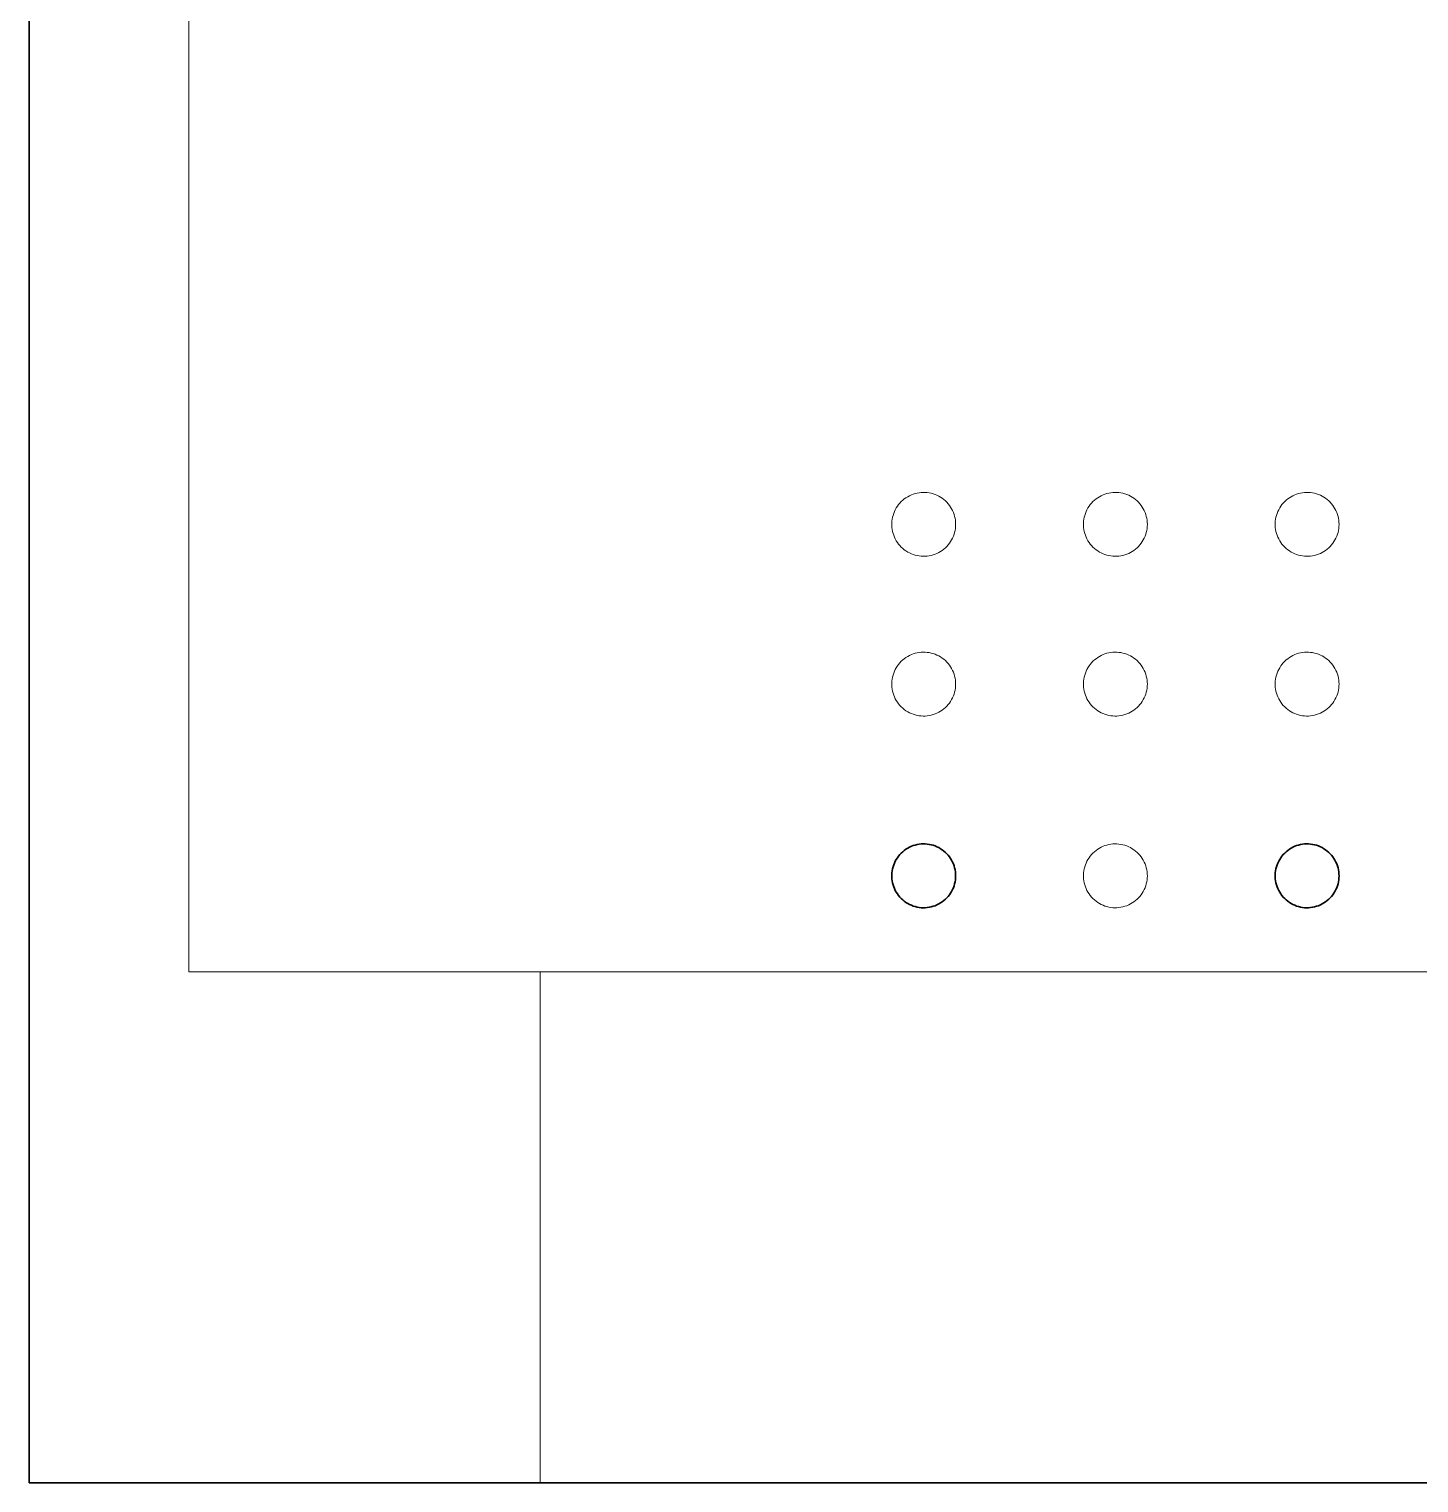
# Paper-space layout 'Sample Network Drawing - A1 Sheet' of a CAD drawing. Extents: x 49 to 806, y 22 to 564.
# Drawn here: x 719.286 to 722.905, y 303.493 to 307.278 of the extents above; entities that cross this region are included whole.
import ezdxf

# ---------------------------------------------------------------- set-up
doc = ezdxf.new("R2010")
doc.units = 0
doc.layers.add('N-EQPM', color=4, linetype='Continuous', lineweight=25)

psp = doc.layouts.new('Sample Network Drawing - A1 Sheet')

# ---------------------------------------------------------------- linework, layer by layer
at = {"layer": 'N-EQPM', "lineweight": 30}
for p, q in [((719.2859, 318.6341), (719.2859, 303.4929)), ((719.2859, 318.6341), (719.2859, 303.4929)), ((719.2859, 303.4929), (726.5237, 303.4929)), ((719.2859, 303.4929), (726.5237, 303.4929))]:
    psp.add_line(p, q, dxfattribs=at)
at = {"layer": 'N-EQPM', "lineweight": 0}
for points in [[(725.4422, 310.8972), (719.7019, 310.8972), (719.7019, 304.824), (725.4422, 304.824), (725.4422, 310.8972)], [(721.6985, 305.9887), (721.6984, 305.994), (721.6979, 305.9993), (721.697, 306.0045), (721.6959, 306.0096), (721.6944, 306.0147), (721.6926, 306.0197), (721.6904, 306.0245), (721.688, 306.0292), (721.6853, 306.0337), (721.6823, 306.0381), (721.6791, 306.0422), (721.6755, 306.0462), (721.6718, 306.0499), (721.6678, 306.0533), (721.6636, 306.0565), (721.6592, 306.0594), (721.6546, 306.0621), (721.6499, 306.0644), (721.645, 306.0665), (721.64, 306.0682), (721.6349, 306.0696), (721.6298, 306.0707), (721.6246, 306.0714), (721.6193, 306.0718), (721.614, 306.0719), (721.6087, 306.0717), (721.6035, 306.0711), (721.5983, 306.0702), (721.5932, 306.0689), (721.5881, 306.0674), (721.5832, 306.0655), (721.5784, 306.0633), (721.5737, 306.0608), (721.5692, 306.058), (721.5649, 306.055), (721.5609, 306.0516), (721.557, 306.048), (721.5533, 306.0442), (721.5499, 306.0402), (721.5468, 306.0359), (721.544, 306.0315), (721.5414, 306.0269), (721.5391, 306.0221), (721.5372, 306.0172), (721.5355, 306.0122), (721.5342, 306.0071), (721.5332, 306.0019), (721.5325, 305.9967), (721.5322, 305.9914), (721.5322, 305.9861), (721.5325, 305.9808), (721.5332, 305.9756), (721.5342, 305.9704), (721.5355, 305.9653), (721.5372, 305.9603), (721.5391, 305.9554), (721.5414, 305.9506), (721.544, 305.946), (721.5468, 305.9416), (721.5499, 305.9373), (721.5533, 305.9333), (721.557, 305.9295), (721.5609, 305.9259), (721.5649, 305.9225), (721.5692, 305.9195), (721.5737, 305.9167), (721.5784, 305.9142), (721.5832, 305.912), (721.5881, 305.9101), (721.5932, 305.9086), (721.5983, 305.9073), (721.6035, 305.9064), (721.6087, 305.9058), (721.614, 305.9056), (721.6193, 305.9056), (721.6246, 305.9061), (721.6298, 305.9068), (721.6349, 305.9079), (721.64, 305.9093), (721.645, 305.911), (721.6499, 305.9131), (721.6546, 305.9154), (721.6592, 305.9181), (721.6636, 305.921), (721.6678, 305.9242), (721.6718, 305.9276), (721.6755, 305.9313), (721.6791, 305.9353), (721.6823, 305.9394), (721.6853, 305.9438), (721.688, 305.9483), (721.6904, 305.953), (721.6926, 305.9578), (721.6944, 305.9628), (721.6959, 305.9679), (721.697, 305.973), (721.6979, 305.9782), (721.6984, 305.9835), (721.6985, 305.9887)], [(721.6985, 305.9887), (721.6984, 305.994), (721.6979, 305.9993), (721.697, 306.0045), (721.6959, 306.0096), (721.6944, 306.0147), (721.6926, 306.0197), (721.6904, 306.0245), (721.688, 306.0292), (721.6853, 306.0337), (721.6823, 306.0381), (721.6791, 306.0422), (721.6755, 306.0462), (721.6718, 306.0499), (721.6678, 306.0533), (721.6636, 306.0565), (721.6592, 306.0594), (721.6546, 306.0621), (721.6499, 306.0644), (721.645, 306.0665), (721.64, 306.0682), (721.6349, 306.0696), (721.6298, 306.0707), (721.6246, 306.0714), (721.6193, 306.0718), (721.614, 306.0719), (721.6087, 306.0717), (721.6035, 306.0711), (721.5983, 306.0702), (721.5932, 306.0689), (721.5881, 306.0674), (721.5832, 306.0655), (721.5784, 306.0633), (721.5737, 306.0608), (721.5692, 306.058), (721.5649, 306.055), (721.5609, 306.0516), (721.557, 306.048), (721.5533, 306.0442), (721.5499, 306.0402), (721.5468, 306.0359), (721.544, 306.0315), (721.5414, 306.0269), (721.5391, 306.0221), (721.5372, 306.0172), (721.5355, 306.0122), (721.5342, 306.0071), (721.5332, 306.0019), (721.5325, 305.9967), (721.5322, 305.9914), (721.5322, 305.9861), (721.5325, 305.9808), (721.5332, 305.9756), (721.5342, 305.9704), (721.5355, 305.9653), (721.5372, 305.9603), (721.5391, 305.9554), (721.5414, 305.9506), (721.544, 305.946), (721.5468, 305.9416), (721.5499, 305.9373), (721.5533, 305.9333), (721.557, 305.9295), (721.5609, 305.9259), (721.5649, 305.9225), (721.5692, 305.9195), (721.5737, 305.9167), (721.5784, 305.9142), (721.5832, 305.912), (721.5881, 305.9101), (721.5932, 305.9086), (721.5983, 305.9073), (721.6035, 305.9064), (721.6087, 305.9058), (721.614, 305.9056), (721.6193, 305.9056), (721.6246, 305.9061), (721.6298, 305.9068), (721.6349, 305.9079), (721.64, 305.9093), (721.645, 305.911), (721.6499, 305.9131), (721.6546, 305.9154), (721.6592, 305.9181), (721.6636, 305.921), (721.6678, 305.9242), (721.6718, 305.9276), (721.6755, 305.9313), (721.6791, 305.9353), (721.6823, 305.9394), (721.6853, 305.9438), (721.688, 305.9483), (721.6904, 305.953), (721.6926, 305.9578), (721.6944, 305.9628), (721.6959, 305.9679), (721.697, 305.973), (721.6979, 305.9782), (721.6984, 305.9835), (721.6985, 305.9887)], [(722.1977, 305.9887), (722.1975, 305.994), (722.197, 305.9993), (722.1962, 306.0045), (722.195, 306.0096), (722.1935, 306.0147), (722.1917, 306.0197), (722.1896, 306.0245), (722.1872, 306.0292), (722.1845, 306.0337), (722.1815, 306.0381), (722.1782, 306.0422), (722.1747, 306.0462), (722.1709, 306.0499), (722.1669, 306.0533), (722.1627, 306.0565), (722.1584, 306.0594), (722.1538, 306.0621), (722.1491, 306.0644), (722.1442, 306.0665), (722.1392, 306.0682), (722.1341, 306.0696), (722.1289, 306.0707), (722.1237, 306.0714), (722.1184, 306.0718), (722.1132, 306.0719), (722.1079, 306.0717), (722.1027, 306.0711), (722.0975, 306.0702), (722.0923, 306.0689), (722.0873, 306.0674), (722.0823, 306.0655), (722.0775, 306.0633), (722.0729, 306.0608), (722.0684, 306.058), (722.0641, 306.055), (722.06, 306.0516), (722.0561, 306.048), (722.0525, 306.0442), (722.0491, 306.0402), (722.046, 306.0359), (722.0431, 306.0315), (722.0405, 306.0269), (722.0383, 306.0221), (722.0363, 306.0172), (722.0347, 306.0122), (722.0333, 306.0071), (722.0323, 306.0019), (722.0317, 305.9967), (722.0313, 305.9914), (722.0313, 305.9861), (722.0317, 305.9808), (722.0323, 305.9756), (722.0333, 305.9704), (722.0347, 305.9653), (722.0363, 305.9603), (722.0383, 305.9554), (722.0405, 305.9506), (722.0431, 305.946), (722.046, 305.9416), (722.0491, 305.9373), (722.0525, 305.9333), (722.0561, 305.9295), (722.06, 305.9259), (722.0641, 305.9225), (722.0684, 305.9195), (722.0729, 305.9167), (722.0775, 305.9142), (722.0823, 305.912), (722.0873, 305.9101), (722.0923, 305.9086), (722.0975, 305.9073), (722.1027, 305.9064), (722.1079, 305.9058), (722.1132, 305.9056), (722.1184, 305.9056), (722.1237, 305.9061), (722.1289, 305.9068), (722.1341, 305.9079), (722.1392, 305.9093), (722.1442, 305.911), (722.1491, 305.9131), (722.1538, 305.9154), (722.1584, 305.9181), (722.1627, 305.921), (722.1669, 305.9242), (722.1709, 305.9276), (722.1747, 305.9313), (722.1782, 305.9353), (722.1815, 305.9394), (722.1845, 305.9438), (722.1872, 305.9483), (722.1896, 305.953), (722.1917, 305.9578), (722.1935, 305.9628), (722.195, 305.9679), (722.1962, 305.973), (722.197, 305.9782), (722.1975, 305.9835), (722.1977, 305.9887)], [(722.1977, 305.9887), (722.1975, 305.994), (722.197, 305.9993), (722.1962, 306.0045), (722.195, 306.0096), (722.1935, 306.0147), (722.1917, 306.0197), (722.1896, 306.0245), (722.1872, 306.0292), (722.1845, 306.0337), (722.1815, 306.0381), (722.1782, 306.0422), (722.1747, 306.0462), (722.1709, 306.0499), (722.1669, 306.0533), (722.1627, 306.0565), (722.1584, 306.0594), (722.1538, 306.0621), (722.1491, 306.0644), (722.1442, 306.0665), (722.1392, 306.0682), (722.1341, 306.0696), (722.1289, 306.0707), (722.1237, 306.0714), (722.1184, 306.0718), (722.1132, 306.0719), (722.1079, 306.0717), (722.1027, 306.0711), (722.0975, 306.0702), (722.0923, 306.0689), (722.0873, 306.0674), (722.0823, 306.0655), (722.0775, 306.0633), (722.0729, 306.0608), (722.0684, 306.058), (722.0641, 306.055), (722.06, 306.0516), (722.0561, 306.048), (722.0525, 306.0442), (722.0491, 306.0402), (722.046, 306.0359), (722.0431, 306.0315), (722.0405, 306.0269), (722.0383, 306.0221), (722.0363, 306.0172), (722.0347, 306.0122), (722.0333, 306.0071), (722.0323, 306.0019), (722.0317, 305.9967), (722.0313, 305.9914), (722.0313, 305.9861), (722.0317, 305.9808), (722.0323, 305.9756), (722.0333, 305.9704), (722.0347, 305.9653), (722.0363, 305.9603), (722.0383, 305.9554), (722.0405, 305.9506), (722.0431, 305.946), (722.046, 305.9416), (722.0491, 305.9373), (722.0525, 305.9333), (722.0561, 305.9295), (722.06, 305.9259), (722.0641, 305.9225), (722.0684, 305.9195), (722.0729, 305.9167), (722.0775, 305.9142), (722.0823, 305.912), (722.0873, 305.9101), (722.0923, 305.9086), (722.0975, 305.9073), (722.1027, 305.9064), (722.1079, 305.9058), (722.1132, 305.9056), (722.1184, 305.9056), (722.1237, 305.9061), (722.1289, 305.9068), (722.1341, 305.9079), (722.1392, 305.9093), (722.1442, 305.911), (722.1491, 305.9131), (722.1538, 305.9154), (722.1584, 305.9181), (722.1627, 305.921), (722.1669, 305.9242), (722.1709, 305.9276), (722.1747, 305.9313), (722.1782, 305.9353), (722.1815, 305.9394), (722.1845, 305.9438), (722.1872, 305.9483), (722.1896, 305.953), (722.1917, 305.9578), (722.1935, 305.9628), (722.195, 305.9679), (722.1962, 305.973), (722.197, 305.9782), (722.1975, 305.9835), (722.1977, 305.9887)], [(722.6968, 305.9887), (722.6967, 305.994), (722.6962, 305.9993), (722.6953, 306.0045), (722.6942, 306.0096), (722.6927, 306.0147), (722.6909, 306.0197), (722.6888, 306.0245), (722.6863, 306.0292), (722.6836, 306.0337), (722.6806, 306.0381), (722.6774, 306.0422), (722.6739, 306.0462), (722.6701, 306.0499), (722.6661, 306.0533), (722.6619, 306.0565), (722.6575, 306.0594), (722.6529, 306.0621), (722.6482, 306.0644), (722.6433, 306.0665), (722.6384, 306.0682), (722.6333, 306.0696), (722.6281, 306.0707), (722.6229, 306.0714), (722.6176, 306.0718), (722.6123, 306.0719), (722.6071, 306.0717), (722.6018, 306.0711), (722.5966, 306.0702), (722.5915, 306.0689), (722.5864, 306.0674), (722.5815, 306.0655), (722.5767, 306.0633), (722.5721, 306.0608), (722.5676, 306.058), (722.5633, 306.055), (722.5592, 306.0516), (722.5553, 306.048), (722.5516, 306.0442), (722.5483, 306.0402), (722.5451, 306.0359), (722.5423, 306.0315), (722.5397, 306.0269), (722.5374, 306.0221), (722.5355, 306.0172), (722.5338, 306.0122), (722.5325, 306.0071), (722.5315, 306.0019), (722.5308, 305.9967), (722.5305, 305.9914), (722.5305, 305.9861), (722.5308, 305.9808), (722.5315, 305.9756), (722.5325, 305.9704), (722.5338, 305.9653), (722.5355, 305.9603), (722.5374, 305.9554), (722.5397, 305.9506), (722.5423, 305.946), (722.5451, 305.9416), (722.5483, 305.9373), (722.5516, 305.9333), (722.5553, 305.9295), (722.5592, 305.9259), (722.5633, 305.9225), (722.5676, 305.9195), (722.5721, 305.9167), (722.5767, 305.9142), (722.5815, 305.912), (722.5864, 305.9101), (722.5915, 305.9086), (722.5966, 305.9073), (722.6018, 305.9064), (722.6071, 305.9058), (722.6123, 305.9056), (722.6176, 305.9056), (722.6229, 305.9061), (722.6281, 305.9068), (722.6333, 305.9079), (722.6384, 305.9093), (722.6433, 305.911), (722.6482, 305.9131), (722.6529, 305.9154), (722.6575, 305.9181), (722.6619, 305.921), (722.6661, 305.9242), (722.6701, 305.9276), (722.6739, 305.9313), (722.6774, 305.9353), (722.6806, 305.9394), (722.6836, 305.9438), (722.6863, 305.9483), (722.6888, 305.953), (722.6909, 305.9578), (722.6927, 305.9628), (722.6942, 305.9679), (722.6953, 305.973), (722.6962, 305.9782), (722.6967, 305.9835), (722.6968, 305.9887)], [(722.6968, 305.9887), (722.6967, 305.994), (722.6962, 305.9993), (722.6953, 306.0045), (722.6942, 306.0096), (722.6927, 306.0147), (722.6909, 306.0197), (722.6888, 306.0245), (722.6863, 306.0292), (722.6836, 306.0337), (722.6806, 306.0381), (722.6774, 306.0422), (722.6739, 306.0462), (722.6701, 306.0499), (722.6661, 306.0533), (722.6619, 306.0565), (722.6575, 306.0594), (722.6529, 306.0621), (722.6482, 306.0644), (722.6433, 306.0665), (722.6384, 306.0682), (722.6333, 306.0696), (722.6281, 306.0707), (722.6229, 306.0714), (722.6176, 306.0718), (722.6123, 306.0719), (722.6071, 306.0717), (722.6018, 306.0711), (722.5966, 306.0702), (722.5915, 306.0689), (722.5864, 306.0674), (722.5815, 306.0655), (722.5767, 306.0633), (722.5721, 306.0608), (722.5676, 306.058), (722.5633, 306.055), (722.5592, 306.0516), (722.5553, 306.048), (722.5516, 306.0442), (722.5483, 306.0402), (722.5451, 306.0359), (722.5423, 306.0315), (722.5397, 306.0269), (722.5374, 306.0221), (722.5355, 306.0172), (722.5338, 306.0122), (722.5325, 306.0071), (722.5315, 306.0019), (722.5308, 305.9967), (722.5305, 305.9914), (722.5305, 305.9861), (722.5308, 305.9808), (722.5315, 305.9756), (722.5325, 305.9704), (722.5338, 305.9653), (722.5355, 305.9603), (722.5374, 305.9554), (722.5397, 305.9506), (722.5423, 305.946), (722.5451, 305.9416), (722.5483, 305.9373), (722.5516, 305.9333), (722.5553, 305.9295), (722.5592, 305.9259), (722.5633, 305.9225), (722.5676, 305.9195), (722.5721, 305.9167), (722.5767, 305.9142), (722.5815, 305.912), (722.5864, 305.9101), (722.5915, 305.9086), (722.5966, 305.9073), (722.6018, 305.9064), (722.6071, 305.9058), (722.6123, 305.9056), (722.6176, 305.9056), (722.6229, 305.9061), (722.6281, 305.9068), (722.6333, 305.9079), (722.6384, 305.9093), (722.6433, 305.911), (722.6482, 305.9131), (722.6529, 305.9154), (722.6575, 305.9181), (722.6619, 305.921), (722.6661, 305.9242), (722.6701, 305.9276), (722.6739, 305.9313), (722.6774, 305.9353), (722.6806, 305.9394), (722.6836, 305.9438), (722.6863, 305.9483), (722.6888, 305.953), (722.6909, 305.9578), (722.6927, 305.9628), (722.6942, 305.9679), (722.6953, 305.973), (722.6962, 305.9782), (722.6967, 305.9835), (722.6968, 305.9887)], [(721.6985, 305.5728), (721.6984, 305.5781), (721.6979, 305.5833), (721.697, 305.5885), (721.6959, 305.5937), (721.6944, 305.5987), (721.6926, 305.6037), (721.6904, 305.6085), (721.688, 305.6132), (721.6853, 305.6178), (721.6823, 305.6221), (721.6791, 305.6263), (721.6755, 305.6302), (721.6718, 305.6339), (721.6678, 305.6374), (721.6636, 305.6405), (721.6592, 305.6435), (721.6546, 305.6461), (721.6499, 305.6485), (721.645, 305.6505), (721.64, 305.6522), (721.6349, 305.6536), (721.6298, 305.6547), (721.6246, 305.6555), (721.6193, 305.6559), (721.614, 305.656), (721.6087, 305.6557), (721.6035, 305.6551), (721.5983, 305.6542), (721.5932, 305.653), (721.5881, 305.6514), (721.5832, 305.6495), (721.5784, 305.6473), (721.5737, 305.6448), (721.5692, 305.642), (721.5649, 305.639), (721.5609, 305.6357), (721.557, 305.6321), (721.5533, 305.6283), (721.5499, 305.6242), (721.5468, 305.62), (721.544, 305.6155), (721.5414, 305.6109), (721.5391, 305.6061), (721.5372, 305.6012), (721.5355, 305.5962), (721.5342, 305.5911), (721.5332, 305.5859), (721.5325, 305.5807), (721.5322, 305.5754), (721.5322, 305.5701), (721.5325, 305.5649), (721.5332, 305.5596), (721.5342, 305.5545), (721.5355, 305.5493), (721.5372, 305.5443), (721.5391, 305.5394), (721.5414, 305.5347), (721.544, 305.53), (721.5468, 305.5256), (721.5499, 305.5214), (721.5533, 305.5173), (721.557, 305.5135), (721.5609, 305.5099), (721.5649, 305.5066), (721.5692, 305.5035), (721.5737, 305.5007), (721.5784, 305.4982), (721.5832, 305.496), (721.5881, 305.4942), (721.5932, 305.4926), (721.5983, 305.4914), (721.6035, 305.4904), (721.6087, 305.4898), (721.614, 305.4896), (721.6193, 305.4897), (721.6246, 305.4901), (721.6298, 305.4909), (721.6349, 305.4919), (721.64, 305.4933), (721.645, 305.4951), (721.6499, 305.4971), (721.6546, 305.4994), (721.6592, 305.5021), (721.6636, 305.505), (721.6678, 305.5082), (721.6718, 305.5117), (721.6755, 305.5154), (721.6791, 305.5193), (721.6823, 305.5235), (721.6853, 305.5278), (721.688, 305.5323), (721.6904, 305.537), (721.6926, 305.5419), (721.6944, 305.5468), (721.6959, 305.5519), (721.697, 305.557), (721.6979, 305.5622), (721.6984, 305.5675), (721.6985, 305.5728)], [(721.6985, 305.5728), (721.6984, 305.5781), (721.6979, 305.5833), (721.697, 305.5885), (721.6959, 305.5937), (721.6944, 305.5987), (721.6926, 305.6037), (721.6904, 305.6085), (721.688, 305.6132), (721.6853, 305.6178), (721.6823, 305.6221), (721.6791, 305.6263), (721.6755, 305.6302), (721.6718, 305.6339), (721.6678, 305.6374), (721.6636, 305.6405), (721.6592, 305.6435), (721.6546, 305.6461), (721.6499, 305.6485), (721.645, 305.6505), (721.64, 305.6522), (721.6349, 305.6536), (721.6298, 305.6547), (721.6246, 305.6555), (721.6193, 305.6559), (721.614, 305.656), (721.6087, 305.6557), (721.6035, 305.6551), (721.5983, 305.6542), (721.5932, 305.653), (721.5881, 305.6514), (721.5832, 305.6495), (721.5784, 305.6473), (721.5737, 305.6448), (721.5692, 305.642), (721.5649, 305.639), (721.5609, 305.6357), (721.557, 305.6321), (721.5533, 305.6283), (721.5499, 305.6242), (721.5468, 305.62), (721.544, 305.6155), (721.5414, 305.6109), (721.5391, 305.6061), (721.5372, 305.6012), (721.5355, 305.5962), (721.5342, 305.5911), (721.5332, 305.5859), (721.5325, 305.5807), (721.5322, 305.5754), (721.5322, 305.5701), (721.5325, 305.5649), (721.5332, 305.5596), (721.5342, 305.5545), (721.5355, 305.5493), (721.5372, 305.5443), (721.5391, 305.5394), (721.5414, 305.5347), (721.544, 305.53), (721.5468, 305.5256), (721.5499, 305.5214), (721.5533, 305.5173), (721.557, 305.5135), (721.5609, 305.5099), (721.5649, 305.5066), (721.5692, 305.5035), (721.5737, 305.5007), (721.5784, 305.4982), (721.5832, 305.496), (721.5881, 305.4942), (721.5932, 305.4926), (721.5983, 305.4914), (721.6035, 305.4904), (721.6087, 305.4898), (721.614, 305.4896), (721.6193, 305.4897), (721.6246, 305.4901), (721.6298, 305.4909), (721.6349, 305.4919), (721.64, 305.4933), (721.645, 305.4951), (721.6499, 305.4971), (721.6546, 305.4994), (721.6592, 305.5021), (721.6636, 305.505), (721.6678, 305.5082), (721.6718, 305.5117), (721.6755, 305.5154), (721.6791, 305.5193), (721.6823, 305.5235), (721.6853, 305.5278), (721.688, 305.5323), (721.6904, 305.537), (721.6926, 305.5419), (721.6944, 305.5468), (721.6959, 305.5519), (721.697, 305.557), (721.6979, 305.5622), (721.6984, 305.5675), (721.6985, 305.5728)], [(722.1977, 305.5728), (722.1975, 305.5781), (722.197, 305.5833), (722.1962, 305.5885), (722.195, 305.5937), (722.1935, 305.5987), (722.1917, 305.6037), (722.1896, 305.6085), (722.1872, 305.6132), (722.1845, 305.6178), (722.1815, 305.6221), (722.1782, 305.6263), (722.1747, 305.6302), (722.1709, 305.6339), (722.1669, 305.6374), (722.1627, 305.6405), (722.1584, 305.6435), (722.1538, 305.6461), (722.1491, 305.6485), (722.1442, 305.6505), (722.1392, 305.6522), (722.1341, 305.6536), (722.1289, 305.6547), (722.1237, 305.6555), (722.1184, 305.6559), (722.1132, 305.656), (722.1079, 305.6557), (722.1027, 305.6551), (722.0975, 305.6542), (722.0923, 305.653), (722.0873, 305.6514), (722.0823, 305.6495), (722.0775, 305.6473), (722.0729, 305.6448), (722.0684, 305.642), (722.0641, 305.639), (722.06, 305.6357), (722.0561, 305.6321), (722.0525, 305.6283), (722.0491, 305.6242), (722.046, 305.62), (722.0431, 305.6155), (722.0405, 305.6109), (722.0383, 305.6061), (722.0363, 305.6012), (722.0347, 305.5962), (722.0333, 305.5911), (722.0323, 305.5859), (722.0317, 305.5807), (722.0313, 305.5754), (722.0313, 305.5701), (722.0317, 305.5649), (722.0323, 305.5596), (722.0333, 305.5545), (722.0347, 305.5493), (722.0363, 305.5443), (722.0383, 305.5394), (722.0405, 305.5347), (722.0431, 305.53), (722.046, 305.5256), (722.0491, 305.5214), (722.0525, 305.5173), (722.0561, 305.5135), (722.06, 305.5099), (722.0641, 305.5066), (722.0684, 305.5035), (722.0729, 305.5007), (722.0775, 305.4982), (722.0823, 305.496), (722.0873, 305.4942), (722.0923, 305.4926), (722.0975, 305.4914), (722.1027, 305.4904), (722.1079, 305.4898), (722.1132, 305.4896), (722.1184, 305.4897), (722.1237, 305.4901), (722.1289, 305.4909), (722.1341, 305.4919), (722.1392, 305.4933), (722.1442, 305.4951), (722.1491, 305.4971), (722.1538, 305.4994), (722.1584, 305.5021), (722.1627, 305.505), (722.1669, 305.5082), (722.1709, 305.5117), (722.1747, 305.5154), (722.1782, 305.5193), (722.1815, 305.5235), (722.1845, 305.5278), (722.1872, 305.5323), (722.1896, 305.537), (722.1917, 305.5419), (722.1935, 305.5468), (722.195, 305.5519), (722.1962, 305.557), (722.197, 305.5622), (722.1975, 305.5675), (722.1977, 305.5728)], [(722.1977, 305.5728), (722.1975, 305.5781), (722.197, 305.5833), (722.1962, 305.5885), (722.195, 305.5937), (722.1935, 305.5987), (722.1917, 305.6037), (722.1896, 305.6085), (722.1872, 305.6132), (722.1845, 305.6178), (722.1815, 305.6221), (722.1782, 305.6263), (722.1747, 305.6302), (722.1709, 305.6339), (722.1669, 305.6374), (722.1627, 305.6405), (722.1584, 305.6435), (722.1538, 305.6461), (722.1491, 305.6485), (722.1442, 305.6505), (722.1392, 305.6522), (722.1341, 305.6536), (722.1289, 305.6547), (722.1237, 305.6555), (722.1184, 305.6559), (722.1132, 305.656), (722.1079, 305.6557), (722.1027, 305.6551), (722.0975, 305.6542), (722.0923, 305.653), (722.0873, 305.6514), (722.0823, 305.6495), (722.0775, 305.6473), (722.0729, 305.6448), (722.0684, 305.642), (722.0641, 305.639), (722.06, 305.6357), (722.0561, 305.6321), (722.0525, 305.6283), (722.0491, 305.6242), (722.046, 305.62), (722.0431, 305.6155), (722.0405, 305.6109), (722.0383, 305.6061), (722.0363, 305.6012), (722.0347, 305.5962), (722.0333, 305.5911), (722.0323, 305.5859), (722.0317, 305.5807), (722.0313, 305.5754), (722.0313, 305.5701), (722.0317, 305.5649), (722.0323, 305.5596), (722.0333, 305.5545), (722.0347, 305.5493), (722.0363, 305.5443), (722.0383, 305.5394), (722.0405, 305.5347), (722.0431, 305.53), (722.046, 305.5256), (722.0491, 305.5214), (722.0525, 305.5173), (722.0561, 305.5135), (722.06, 305.5099), (722.0641, 305.5066), (722.0684, 305.5035), (722.0729, 305.5007), (722.0775, 305.4982), (722.0823, 305.496), (722.0873, 305.4942), (722.0923, 305.4926), (722.0975, 305.4914), (722.1027, 305.4904), (722.1079, 305.4898), (722.1132, 305.4896), (722.1184, 305.4897), (722.1237, 305.4901), (722.1289, 305.4909), (722.1341, 305.4919), (722.1392, 305.4933), (722.1442, 305.4951), (722.1491, 305.4971), (722.1538, 305.4994), (722.1584, 305.5021), (722.1627, 305.505), (722.1669, 305.5082), (722.1709, 305.5117), (722.1747, 305.5154), (722.1782, 305.5193), (722.1815, 305.5235), (722.1845, 305.5278), (722.1872, 305.5323), (722.1896, 305.537), (722.1917, 305.5419), (722.1935, 305.5468), (722.195, 305.5519), (722.1962, 305.557), (722.197, 305.5622), (722.1975, 305.5675), (722.1977, 305.5728)], [(722.6968, 305.5728), (722.6967, 305.5781), (722.6962, 305.5833), (722.6953, 305.5885), (722.6942, 305.5937), (722.6927, 305.5987), (722.6909, 305.6037), (722.6888, 305.6085), (722.6863, 305.6132), (722.6836, 305.6178), (722.6806, 305.6221), (722.6774, 305.6263), (722.6739, 305.6302), (722.6701, 305.6339), (722.6661, 305.6374), (722.6619, 305.6405), (722.6575, 305.6435), (722.6529, 305.6461), (722.6482, 305.6485), (722.6433, 305.6505), (722.6384, 305.6522), (722.6333, 305.6536), (722.6281, 305.6547), (722.6229, 305.6555), (722.6176, 305.6559), (722.6123, 305.656), (722.6071, 305.6557), (722.6018, 305.6551), (722.5966, 305.6542), (722.5915, 305.653), (722.5864, 305.6514), (722.5815, 305.6495), (722.5767, 305.6473), (722.5721, 305.6448), (722.5676, 305.642), (722.5633, 305.639), (722.5592, 305.6357), (722.5553, 305.6321), (722.5516, 305.6283), (722.5483, 305.6242), (722.5451, 305.62), (722.5423, 305.6155), (722.5397, 305.6109), (722.5374, 305.6061), (722.5355, 305.6012), (722.5338, 305.5962), (722.5325, 305.5911), (722.5315, 305.5859), (722.5308, 305.5807), (722.5305, 305.5754), (722.5305, 305.5701), (722.5308, 305.5649), (722.5315, 305.5596), (722.5325, 305.5545), (722.5338, 305.5493), (722.5355, 305.5443), (722.5374, 305.5394), (722.5397, 305.5347), (722.5423, 305.53), (722.5451, 305.5256), (722.5483, 305.5214), (722.5516, 305.5173), (722.5553, 305.5135), (722.5592, 305.5099), (722.5633, 305.5066), (722.5676, 305.5035), (722.5721, 305.5007), (722.5767, 305.4982), (722.5815, 305.496), (722.5864, 305.4942), (722.5915, 305.4926), (722.5966, 305.4914), (722.6018, 305.4904), (722.6071, 305.4898), (722.6123, 305.4896), (722.6176, 305.4897), (722.6229, 305.4901), (722.6281, 305.4909), (722.6333, 305.4919), (722.6384, 305.4933), (722.6433, 305.4951), (722.6482, 305.4971), (722.6529, 305.4994), (722.6575, 305.5021), (722.6619, 305.505), (722.6661, 305.5082), (722.6701, 305.5117), (722.6739, 305.5154), (722.6774, 305.5193), (722.6806, 305.5235), (722.6836, 305.5278), (722.6863, 305.5323), (722.6888, 305.537), (722.6909, 305.5419), (722.6927, 305.5468), (722.6942, 305.5519), (722.6953, 305.557), (722.6962, 305.5622), (722.6967, 305.5675), (722.6968, 305.5728)], [(722.6968, 305.5728), (722.6967, 305.5781), (722.6962, 305.5833), (722.6953, 305.5885), (722.6942, 305.5937), (722.6927, 305.5987), (722.6909, 305.6037), (722.6888, 305.6085), (722.6863, 305.6132), (722.6836, 305.6178), (722.6806, 305.6221), (722.6774, 305.6263), (722.6739, 305.6302), (722.6701, 305.6339), (722.6661, 305.6374), (722.6619, 305.6405), (722.6575, 305.6435), (722.6529, 305.6461), (722.6482, 305.6485), (722.6433, 305.6505), (722.6384, 305.6522), (722.6333, 305.6536), (722.6281, 305.6547), (722.6229, 305.6555), (722.6176, 305.6559), (722.6123, 305.656), (722.6071, 305.6557), (722.6018, 305.6551), (722.5966, 305.6542), (722.5915, 305.653), (722.5864, 305.6514), (722.5815, 305.6495), (722.5767, 305.6473), (722.5721, 305.6448), (722.5676, 305.642), (722.5633, 305.639), (722.5592, 305.6357), (722.5553, 305.6321), (722.5516, 305.6283), (722.5483, 305.6242), (722.5451, 305.62), (722.5423, 305.6155), (722.5397, 305.6109), (722.5374, 305.6061), (722.5355, 305.6012), (722.5338, 305.5962), (722.5325, 305.5911), (722.5315, 305.5859), (722.5308, 305.5807), (722.5305, 305.5754), (722.5305, 305.5701), (722.5308, 305.5649), (722.5315, 305.5596), (722.5325, 305.5545), (722.5338, 305.5493), (722.5355, 305.5443), (722.5374, 305.5394), (722.5397, 305.5347), (722.5423, 305.53), (722.5451, 305.5256), (722.5483, 305.5214), (722.5516, 305.5173), (722.5553, 305.5135), (722.5592, 305.5099), (722.5633, 305.5066), (722.5676, 305.5035), (722.5721, 305.5007), (722.5767, 305.4982), (722.5815, 305.496), (722.5864, 305.4942), (722.5915, 305.4926), (722.5966, 305.4914), (722.6018, 305.4904), (722.6071, 305.4898), (722.6123, 305.4896), (722.6176, 305.4897), (722.6229, 305.4901), (722.6281, 305.4909), (722.6333, 305.4919), (722.6384, 305.4933), (722.6433, 305.4951), (722.6482, 305.4971), (722.6529, 305.4994), (722.6575, 305.5021), (722.6619, 305.505), (722.6661, 305.5082), (722.6701, 305.5117), (722.6739, 305.5154), (722.6774, 305.5193), (722.6806, 305.5235), (722.6836, 305.5278), (722.6863, 305.5323), (722.6888, 305.537), (722.6909, 305.5419), (722.6927, 305.5468), (722.6942, 305.5519), (722.6953, 305.557), (722.6962, 305.5622), (722.6967, 305.5675), (722.6968, 305.5728)], [(721.6985, 305.0736), (721.6984, 305.0789), (721.6979, 305.0842), (721.697, 305.0894), (721.6959, 305.0945), (721.6944, 305.0996), (721.6926, 305.1045), (721.6904, 305.1094), (721.688, 305.1141), (721.6853, 305.1186), (721.6823, 305.1229), (721.6791, 305.1271), (721.6755, 305.131), (721.6718, 305.1347), (721.6678, 305.1382), (721.6636, 305.1414), (721.6592, 305.1443), (721.6546, 305.147), (721.6499, 305.1493), (721.645, 305.1513), (721.64, 305.1531), (721.6349, 305.1545), (721.6298, 305.1556), (721.6246, 305.1563), (721.6193, 305.1567), (721.614, 305.1568), (721.6087, 305.1566), (721.6035, 305.156), (721.5983, 305.1551), (721.5932, 305.1538), (721.5881, 305.1522), (721.5832, 305.1504), (721.5784, 305.1482), (721.5737, 305.1457), (721.5692, 305.1429), (721.5649, 305.1398), (721.5609, 305.1365), (721.557, 305.1329), (721.5533, 305.1291), (721.5499, 305.125), (721.5468, 305.1208), (721.544, 305.1164), (721.5414, 305.1117), (721.5391, 305.107), (721.5372, 305.1021), (721.5355, 305.0971), (721.5342, 305.0919), (721.5332, 305.0868), (721.5325, 305.0815), (721.5322, 305.0763), (721.5322, 305.071), (721.5325, 305.0657), (721.5332, 305.0605), (721.5342, 305.0553), (721.5355, 305.0502), (721.5372, 305.0452), (721.5391, 305.0403), (721.5414, 305.0355), (721.544, 305.0309), (721.5468, 305.0264), (721.5499, 305.0222), (721.5533, 305.0181), (721.557, 305.0143), (721.5609, 305.0107), (721.5649, 305.0074), (721.5692, 305.0044), (721.5737, 305.0016), (721.5784, 304.9991), (721.5832, 304.9969), (721.5881, 304.995), (721.5932, 304.9934), (721.5983, 304.9922), (721.6035, 304.9913), (721.6087, 304.9907), (721.614, 304.9904), (721.6193, 304.9905), (721.6246, 304.9909), (721.6298, 304.9917), (721.6349, 304.9928), (721.64, 304.9942), (721.645, 304.9959), (721.6499, 304.9979), (721.6546, 305.0003), (721.6592, 305.0029), (721.6636, 305.0059), (721.6678, 305.0091), (721.6718, 305.0125), (721.6755, 305.0162), (721.6791, 305.0201), (721.6823, 305.0243), (721.6853, 305.0286), (721.688, 305.0332), (721.6904, 305.0379), (721.6926, 305.0427), (721.6944, 305.0477), (721.6959, 305.0527), (721.697, 305.0579), (721.6979, 305.0631), (721.6984, 305.0683), (721.6985, 305.0736)], [(722.1977, 305.0736), (722.1975, 305.0789), (722.197, 305.0842), (722.1962, 305.0894), (722.195, 305.0945), (722.1935, 305.0996), (722.1917, 305.1045), (722.1896, 305.1094), (722.1872, 305.1141), (722.1845, 305.1186), (722.1815, 305.1229), (722.1782, 305.1271), (722.1747, 305.131), (722.1709, 305.1347), (722.1669, 305.1382), (722.1627, 305.1414), (722.1584, 305.1443), (722.1538, 305.147), (722.1491, 305.1493), (722.1442, 305.1513), (722.1392, 305.1531), (722.1341, 305.1545), (722.1289, 305.1556), (722.1237, 305.1563), (722.1184, 305.1567), (722.1132, 305.1568), (722.1079, 305.1566), (722.1027, 305.156), (722.0975, 305.1551), (722.0923, 305.1538), (722.0873, 305.1522), (722.0823, 305.1504), (722.0775, 305.1482), (722.0729, 305.1457), (722.0684, 305.1429), (722.0641, 305.1398), (722.06, 305.1365), (722.0561, 305.1329), (722.0525, 305.1291), (722.0491, 305.125), (722.046, 305.1208), (722.0431, 305.1164), (722.0405, 305.1117), (722.0383, 305.107), (722.0363, 305.1021), (722.0347, 305.0971), (722.0333, 305.0919), (722.0323, 305.0868), (722.0317, 305.0815), (722.0313, 305.0763), (722.0313, 305.071), (722.0317, 305.0657), (722.0323, 305.0605), (722.0333, 305.0553), (722.0347, 305.0502), (722.0363, 305.0452), (722.0383, 305.0403), (722.0405, 305.0355), (722.0431, 305.0309), (722.046, 305.0264), (722.0491, 305.0222), (722.0525, 305.0181), (722.0561, 305.0143), (722.06, 305.0107), (722.0641, 305.0074), (722.0684, 305.0044), (722.0729, 305.0016), (722.0775, 304.9991), (722.0823, 304.9969), (722.0873, 304.995), (722.0923, 304.9934), (722.0975, 304.9922), (722.1027, 304.9913), (722.1079, 304.9907), (722.1132, 304.9904), (722.1184, 304.9905), (722.1237, 304.9909), (722.1289, 304.9917), (722.1341, 304.9928), (722.1392, 304.9942), (722.1442, 304.9959), (722.1491, 304.9979), (722.1538, 305.0003), (722.1584, 305.0029), (722.1627, 305.0059), (722.1669, 305.0091), (722.1709, 305.0125), (722.1747, 305.0162), (722.1782, 305.0201), (722.1815, 305.0243), (722.1845, 305.0286), (722.1872, 305.0332), (722.1896, 305.0379), (722.1917, 305.0427), (722.1935, 305.0477), (722.195, 305.0527), (722.1962, 305.0579), (722.197, 305.0631), (722.1975, 305.0683), (722.1977, 305.0736)], [(722.1977, 305.0736), (722.1975, 305.0789), (722.197, 305.0842), (722.1962, 305.0894), (722.195, 305.0945), (722.1935, 305.0996), (722.1917, 305.1045), (722.1896, 305.1094), (722.1872, 305.1141), (722.1845, 305.1186), (722.1815, 305.1229), (722.1782, 305.1271), (722.1747, 305.131), (722.1709, 305.1347), (722.1669, 305.1382), (722.1627, 305.1414), (722.1584, 305.1443), (722.1538, 305.147), (722.1491, 305.1493), (722.1442, 305.1513), (722.1392, 305.1531), (722.1341, 305.1545), (722.1289, 305.1556), (722.1237, 305.1563), (722.1184, 305.1567), (722.1132, 305.1568), (722.1079, 305.1566), (722.1027, 305.156), (722.0975, 305.1551), (722.0923, 305.1538), (722.0873, 305.1522), (722.0823, 305.1504), (722.0775, 305.1482), (722.0729, 305.1457), (722.0684, 305.1429), (722.0641, 305.1398), (722.06, 305.1365), (722.0561, 305.1329), (722.0525, 305.1291), (722.0491, 305.125), (722.046, 305.1208), (722.0431, 305.1164), (722.0405, 305.1117), (722.0383, 305.107), (722.0363, 305.1021), (722.0347, 305.0971), (722.0333, 305.0919), (722.0323, 305.0868), (722.0317, 305.0815), (722.0313, 305.0763), (722.0313, 305.071), (722.0317, 305.0657), (722.0323, 305.0605), (722.0333, 305.0553), (722.0347, 305.0502), (722.0363, 305.0452), (722.0383, 305.0403), (722.0405, 305.0355), (722.0431, 305.0309), (722.046, 305.0264), (722.0491, 305.0222), (722.0525, 305.0181), (722.0561, 305.0143), (722.06, 305.0107), (722.0641, 305.0074), (722.0684, 305.0044), (722.0729, 305.0016), (722.0775, 304.9991), (722.0823, 304.9969), (722.0873, 304.995), (722.0923, 304.9934), (722.0975, 304.9922), (722.1027, 304.9913), (722.1079, 304.9907), (722.1132, 304.9904), (722.1184, 304.9905), (722.1237, 304.9909), (722.1289, 304.9917), (722.1341, 304.9928), (722.1392, 304.9942), (722.1442, 304.9959), (722.1491, 304.9979), (722.1538, 305.0003), (722.1584, 305.0029), (722.1627, 305.0059), (722.1669, 305.0091), (722.1709, 305.0125), (722.1747, 305.0162), (722.1782, 305.0201), (722.1815, 305.0243), (722.1845, 305.0286), (722.1872, 305.0332), (722.1896, 305.0379), (722.1917, 305.0427), (722.1935, 305.0477), (722.195, 305.0527), (722.1962, 305.0579), (722.197, 305.0631), (722.1975, 305.0683), (722.1977, 305.0736)], [(722.6968, 305.0736), (722.6967, 305.0789), (722.6962, 305.0842), (722.6953, 305.0894), (722.6942, 305.0945), (722.6927, 305.0996), (722.6909, 305.1045), (722.6888, 305.1094), (722.6863, 305.1141), (722.6836, 305.1186), (722.6806, 305.1229), (722.6774, 305.1271), (722.6739, 305.131), (722.6701, 305.1347), (722.6661, 305.1382), (722.6619, 305.1414), (722.6575, 305.1443), (722.6529, 305.147), (722.6482, 305.1493), (722.6433, 305.1513), (722.6384, 305.1531), (722.6333, 305.1545), (722.6281, 305.1556), (722.6229, 305.1563), (722.6176, 305.1567), (722.6123, 305.1568), (722.6071, 305.1566), (722.6018, 305.156), (722.5966, 305.1551), (722.5915, 305.1538), (722.5864, 305.1522), (722.5815, 305.1504), (722.5767, 305.1482), (722.5721, 305.1457), (722.5676, 305.1429), (722.5633, 305.1398), (722.5592, 305.1365), (722.5553, 305.1329), (722.5516, 305.1291), (722.5483, 305.125), (722.5451, 305.1208), (722.5423, 305.1164), (722.5397, 305.1117), (722.5374, 305.107), (722.5355, 305.1021), (722.5338, 305.0971), (722.5325, 305.0919), (722.5315, 305.0868), (722.5308, 305.0815), (722.5305, 305.0763), (722.5305, 305.071), (722.5308, 305.0657), (722.5315, 305.0605), (722.5325, 305.0553), (722.5338, 305.0502), (722.5355, 305.0452), (722.5374, 305.0403), (722.5397, 305.0355), (722.5423, 305.0309), (722.5451, 305.0264), (722.5483, 305.0222), (722.5516, 305.0181), (722.5553, 305.0143), (722.5592, 305.0107), (722.5633, 305.0074), (722.5676, 305.0044), (722.5721, 305.0016), (722.5767, 304.9991), (722.5815, 304.9969), (722.5864, 304.995), (722.5915, 304.9934), (722.5966, 304.9922), (722.6018, 304.9913), (722.6071, 304.9907), (722.6123, 304.9904), (722.6176, 304.9905), (722.6229, 304.9909), (722.6281, 304.9917), (722.6333, 304.9928), (722.6384, 304.9942), (722.6433, 304.9959), (722.6482, 304.9979), (722.6529, 305.0003), (722.6575, 305.0029), (722.6619, 305.0059), (722.6661, 305.0091), (722.6701, 305.0125), (722.6739, 305.0162), (722.6774, 305.0201), (722.6806, 305.0243), (722.6836, 305.0286), (722.6863, 305.0332), (722.6888, 305.0379), (722.6909, 305.0427), (722.6927, 305.0477), (722.6942, 305.0527), (722.6953, 305.0579), (722.6962, 305.0631), (722.6967, 305.0683), (722.6968, 305.0736)], [(720.617, 304.824), (720.617, 303.4929)]]:
    psp.add_lwpolyline(points, dxfattribs=at)
at = {"layer": 'N-EQPM', "lineweight": 30}
for points in [[(721.6985, 305.0736), (721.6984, 305.0789), (721.6979, 305.0842), (721.697, 305.0894), (721.6959, 305.0945), (721.6944, 305.0996), (721.6926, 305.1045), (721.6904, 305.1094), (721.688, 305.1141), (721.6853, 305.1186), (721.6823, 305.1229), (721.6791, 305.1271), (721.6755, 305.131), (721.6718, 305.1347), (721.6678, 305.1382), (721.6636, 305.1414), (721.6592, 305.1443), (721.6546, 305.147), (721.6499, 305.1493), (721.645, 305.1513), (721.64, 305.1531), (721.6349, 305.1545), (721.6298, 305.1556), (721.6246, 305.1563), (721.6193, 305.1567), (721.614, 305.1568), (721.6087, 305.1566), (721.6035, 305.156), (721.5983, 305.1551), (721.5932, 305.1538), (721.5881, 305.1522), (721.5832, 305.1504), (721.5784, 305.1482), (721.5737, 305.1457), (721.5692, 305.1429), (721.5649, 305.1398), (721.5609, 305.1365), (721.557, 305.1329), (721.5533, 305.1291), (721.5499, 305.125), (721.5468, 305.1208), (721.544, 305.1164), (721.5414, 305.1117), (721.5391, 305.107), (721.5372, 305.1021), (721.5355, 305.0971), (721.5342, 305.0919), (721.5332, 305.0868), (721.5325, 305.0815), (721.5322, 305.0763), (721.5322, 305.071), (721.5325, 305.0657), (721.5332, 305.0605), (721.5342, 305.0553), (721.5355, 305.0502), (721.5372, 305.0452), (721.5391, 305.0403), (721.5414, 305.0355), (721.544, 305.0309), (721.5468, 305.0264), (721.5499, 305.0222), (721.5533, 305.0181), (721.557, 305.0143), (721.5609, 305.0107), (721.5649, 305.0074), (721.5692, 305.0044), (721.5737, 305.0016), (721.5784, 304.9991), (721.5832, 304.9969), (721.5881, 304.995), (721.5932, 304.9934), (721.5983, 304.9922), (721.6035, 304.9913), (721.6087, 304.9907), (721.614, 304.9904), (721.6193, 304.9905), (721.6246, 304.9909), (721.6298, 304.9917), (721.6349, 304.9928), (721.64, 304.9942), (721.645, 304.9959), (721.6499, 304.9979), (721.6546, 305.0003), (721.6592, 305.0029), (721.6636, 305.0059), (721.6678, 305.0091), (721.6718, 305.0125), (721.6755, 305.0162), (721.6791, 305.0201), (721.6823, 305.0243), (721.6853, 305.0286), (721.688, 305.0332), (721.6904, 305.0379), (721.6926, 305.0427), (721.6944, 305.0477), (721.6959, 305.0527), (721.697, 305.0579), (721.6979, 305.0631), (721.6984, 305.0683), (721.6985, 305.0736)], [(722.6968, 305.0736), (722.6967, 305.0789), (722.6962, 305.0842), (722.6953, 305.0894), (722.6942, 305.0945), (722.6927, 305.0996), (722.6909, 305.1045), (722.6888, 305.1094), (722.6863, 305.1141), (722.6836, 305.1186), (722.6806, 305.1229), (722.6774, 305.1271), (722.6739, 305.131), (722.6701, 305.1347), (722.6661, 305.1382), (722.6619, 305.1414), (722.6575, 305.1443), (722.6529, 305.147), (722.6482, 305.1493), (722.6433, 305.1513), (722.6384, 305.1531), (722.6333, 305.1545), (722.6281, 305.1556), (722.6229, 305.1563), (722.6176, 305.1567), (722.6123, 305.1568), (722.6071, 305.1566), (722.6018, 305.156), (722.5966, 305.1551), (722.5915, 305.1538), (722.5864, 305.1522), (722.5815, 305.1504), (722.5767, 305.1482), (722.5721, 305.1457), (722.5676, 305.1429), (722.5633, 305.1398), (722.5592, 305.1365), (722.5553, 305.1329), (722.5516, 305.1291), (722.5483, 305.125), (722.5451, 305.1208), (722.5423, 305.1164), (722.5397, 305.1117), (722.5374, 305.107), (722.5355, 305.1021), (722.5338, 305.0971), (722.5325, 305.0919), (722.5315, 305.0868), (722.5308, 305.0815), (722.5305, 305.0763), (722.5305, 305.071), (722.5308, 305.0657), (722.5315, 305.0605), (722.5325, 305.0553), (722.5338, 305.0502), (722.5355, 305.0452), (722.5374, 305.0403), (722.5397, 305.0355), (722.5423, 305.0309), (722.5451, 305.0264), (722.5483, 305.0222), (722.5516, 305.0181), (722.5553, 305.0143), (722.5592, 305.0107), (722.5633, 305.0074), (722.5676, 305.0044), (722.5721, 305.0016), (722.5767, 304.9991), (722.5815, 304.9969), (722.5864, 304.995), (722.5915, 304.9934), (722.5966, 304.9922), (722.6018, 304.9913), (722.6071, 304.9907), (722.6123, 304.9904), (722.6176, 304.9905), (722.6229, 304.9909), (722.6281, 304.9917), (722.6333, 304.9928), (722.6384, 304.9942), (722.6433, 304.9959), (722.6482, 304.9979), (722.6529, 305.0003), (722.6575, 305.0029), (722.6619, 305.0059), (722.6661, 305.0091), (722.6701, 305.0125), (722.6739, 305.0162), (722.6774, 305.0201), (722.6806, 305.0243), (722.6836, 305.0286), (722.6863, 305.0332), (722.6888, 305.0379), (722.6909, 305.0427), (722.6927, 305.0477), (722.6942, 305.0527), (722.6953, 305.0579), (722.6962, 305.0631), (722.6967, 305.0683), (722.6968, 305.0736)]]:
    psp.add_lwpolyline(points, dxfattribs=at)

doc.saveas('drawing.dxf')
